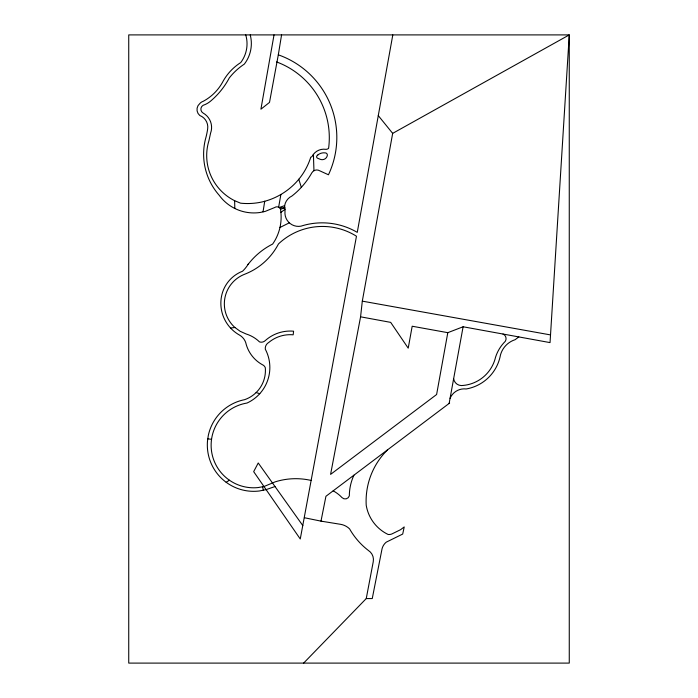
<?xml version="1.0" encoding="UTF-8"?>
<svg xmlns="http://www.w3.org/2000/svg" width="698" height="698" viewBox="0 0 698 698"><rect width="100%" height="100%" fill="white"/><g stroke="black" fill="none" stroke-linecap="round" stroke-linejoin="round"><path stroke-width="1.05" d="M392.669 133.37L569.263 34.9L569.263 663.1L128.737 663.1L128.737 34.9L569.263 34.9L550.041 342.605L463.106 326.769L447.802 332.676L412.186 326.228L408.217 348.171L390.679 322.371L360.578 316.822L362.306 301.143L392.669 133.37L378.281 115.615M392.808 34.9L357.263 232.364A69.372 69.372 0 0 0 300.96 226.169A13.576 13.576 0 0 1 284.985 211.511A12.119 12.119 0 0 0 284.819 208.056L284.644 205.648A13.009 13.009 0 0 1 291.956 196.007A77.469 77.469 0 0 0 311.805 172.86A5.697 5.697 0 0 1 319.815 170.836L328.453 174.779A87.564 87.564 0 0 0 278.31 54.828L281.573 34.9M263.033 211.86L264.725 201.216M278.31 54.828L269.507 102.405L260.912 109.202L274.026 34.9M275.003 486.532L266.113 489.63L259.246 490.999A46.356 46.356 0 0 1 207.507 440.874L208.301 435.535A46.173 46.173 0 0 1 244.597 399.675A30.869 30.869 0 0 0 265.301 367.733A5.357 5.357 0 0 0 262.387 364.722A33.949 33.949 0 0 1 245.722 342.544A13.82 13.82 0 0 0 239.44 335.04A36.427 36.427 0 0 1 221.51 296.38A33.836 33.836 0 0 1 242.555 271.225A35.703 35.703 0 0 0 247.973 264.568A71.344 71.344 0 0 1 272.648 244.056A47.22 47.22 0 0 0 280.901 212.367L280.509 209.356A3.795 3.795 0 0 0 279.13 207.524L278.633 207.227L280.901 194.428M302.827 525.603L258.234 462.975L253.671 471.647L300.262 538.996L356.477 236.229A64.076 64.076 0 0 0 278.476 243.925A64.155 64.155 0 0 1 244.649 274.244A31.733 31.733 0 0 0 234.929 327.502L240.173 331.297L246.071 333.958A33.007 33.007 0 0 1 259.499 341.889A5.61 5.61 0 0 0 265.092 340.746A37.474 37.474 0 0 1 293.588 331.201L293.169 334.813A33.513 33.513 0 0 0 268.774 342.448A6.91 6.91 0 0 0 265.292 349.175A39.088 39.088 0 0 1 247.005 403.043A42.761 42.761 0 0 0 211.546 439.304L207.803 438.859M447.802 332.676L436.608 394.518L330.582 474.396L360.578 316.822M449.137 403.427L463.106 326.769M303.639 663.1L366.249 598.57L373.256 561.663A10.871 10.871 0 0 0 368.361 550.443A72.164 72.164 0 0 1 349.576 528.875A16.752 16.752 0 0 0 340.58 524.32L320.993 521.136L325.931 496.287L449.625 403.06M247.973 264.568L248.383 263.905M276.583 61.93A80.793 80.793 0 0 1 328.601 148.342A4.092 4.092 0 0 1 325.809 149.328A13.088 13.088 0 0 0 313.411 154.363L312.687 155.418A2.801 2.801 0 0 1 310.767 157.19A66.275 66.275 0 0 1 300.393 177.283C291.188 189.341 277.865 198.075 263.129 201.696A66.275 66.275 0 0 1 240.574 203.179L234.624 200.684A50.404 50.404 0 0 1 208.938 140.682L210.578 133.161A16.473 16.473 0 0 0 203.144 113.067A4.458 4.458 0 0 1 203.144 105.285A22.275 22.275 0 0 0 210.517 101.184A77.897 77.897 0 0 0 229.284 77.94A63.326 63.326 0 0 1 244.326 64.111A33.67 33.67 0 0 0 250.224 34.9M518.823 336.916L515.133 339.69A22.17 22.17 0 0 0 500.466 354.977A42.081 42.081 0 0 1 466.212 388.969A15.452 15.452 0 0 0 450.062 398.366M280.901 212.367L284.993 209.348M226.161 482.283L229.441 480.233M279.968 227.469L289.321 222.828M280.509 209.356L284.732 207.629M284.644 205.648L279.13 207.524L284.819 208.056M230.541 328.025L234.929 327.502M366.249 598.57L372.252 598.57L382.05 548.785A12.459 12.459 0 0 1 386.247 542.163L402.702 534.057L404.229 526.92L400.573 529.695L391.831 533.979A8.175 8.175 0 0 1 388.123 534.476A39.516 39.516 0 0 1 366.214 505.247A72.086 72.086 0 0 1 387.538 449.861M362.306 301.143L550.347 334.883M304.389 517.733L321.761 521.293M256.14 392.555L259.769 393.698M298.761 179.203L301.335 187.334M262.623 486.768L263.303 490.188M313.411 154.363L313.952 170.696M234.624 200.684L234.825 208.466M211.546 439.321A42.526 42.526 0 0 0 258.033 487.57L263.966 486.532L275.16 481.864A68.36 68.36 0 0 1 311.134 480.442M245.74 34.9A31.166 31.166 0 0 1 240.731 62.567A52.472 52.472 0 0 0 222.348 82.608A47.935 47.935 0 0 1 203.031 101.402A7.111 7.111 0 0 0 199.803 103.557A7.722 7.722 0 0 0 199.803 115.502A12.442 12.442 0 0 1 207.655 128.964A82.172 82.172 0 0 1 205.439 139.234A62.026 62.026 0 0 0 219.12 195.17A42.866 42.866 0 0 0 260.084 212.48L265.161 211.415L274.759 207.498A3.795 3.795 0 0 1 278.633 207.227M333.155 490.842A33.984 33.984 0 0 1 341.985 497.595A4.354 4.354 0 0 0 349.393 493.599A50.195 50.195 0 0 1 353.903 475.207M502.996 334.037A4.965 4.965 0 0 1 505.265 341.348A39.053 39.053 0 0 0 495.545 357.219A36.724 36.724 0 0 1 461.247 385.566A8.062 8.062 0 0 1 453.63 378.761M317.782 155.017L317.136 155.584A1.605 1.605 0 0 0 317.485 158.184L319.51 158.987A5.697 5.697 0 0 0 322.781 159.641A5.13 5.13 0 0 0 327.327 155.392A2.155 2.155 0 0 0 325.128 152.888A9.554 9.554 0 0 0 317.782 155.017"/></g></svg>
